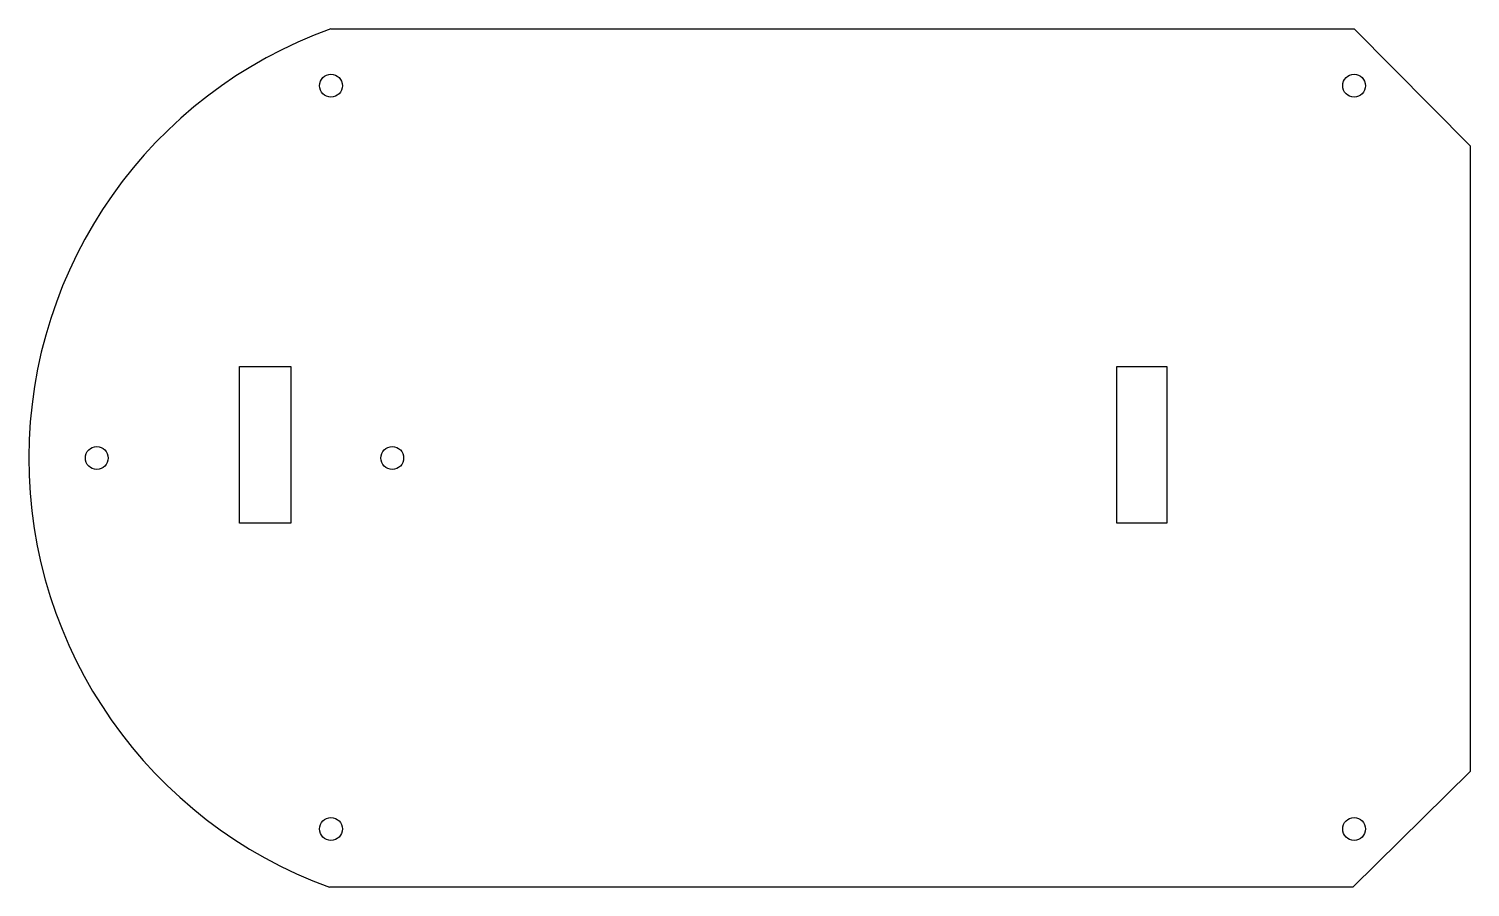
# Model space of a CAD drawing. Header units: millimetres. Extents: x 321 to 574, y 994 to 1144.
import ezdxf

# ---------------------------------------------------------------- set-up
doc = ezdxf.new("R2010")
doc.units = ezdxf.units.MM

msp = doc.modelspace()

# ---------------------------------------------------------------- linework, layer by layer
for p, q in [((373.8, 1144.46), (553.8, 1144.46)), ((373.8, 1144.46), (393.8, 1144.46)), ((393.8, 1144.46), (456.8, 1144.46)), ((553.8, 1144.46), (574.23, 1123.87)), ((574.23, 1123.87), (574.23, 1013.87)), ((574.23, 1068.87), (574.23, 1053.87)), ((574.23, 1013.87), (553.56, 993.53)), ((553.56, 993.53), (373.56, 993.53))]:
    msp.add_line(p, q)
for points in [[(357.69, 1085.08), (366.75, 1085.08), (366.75, 1057.51), (357.69, 1057.51)], [(512.07, 1085.08), (520.84, 1085.08), (520.84, 1057.51), (512.07, 1057.51)]]:
    msp.add_lwpolyline(points, close=True)
for centre in [(373.8, 1134.46), (553.8, 1134.46), (332.59, 1068.99), (384.59, 1068.99), (373.8, 1003.76), (553.8, 1003.76)]:
    msp.add_circle(centre, 2)
msp.add_arc((400.85, 1068.95), 80.21, 109.709, 250.1094)

doc.saveas('drawing.dxf')
